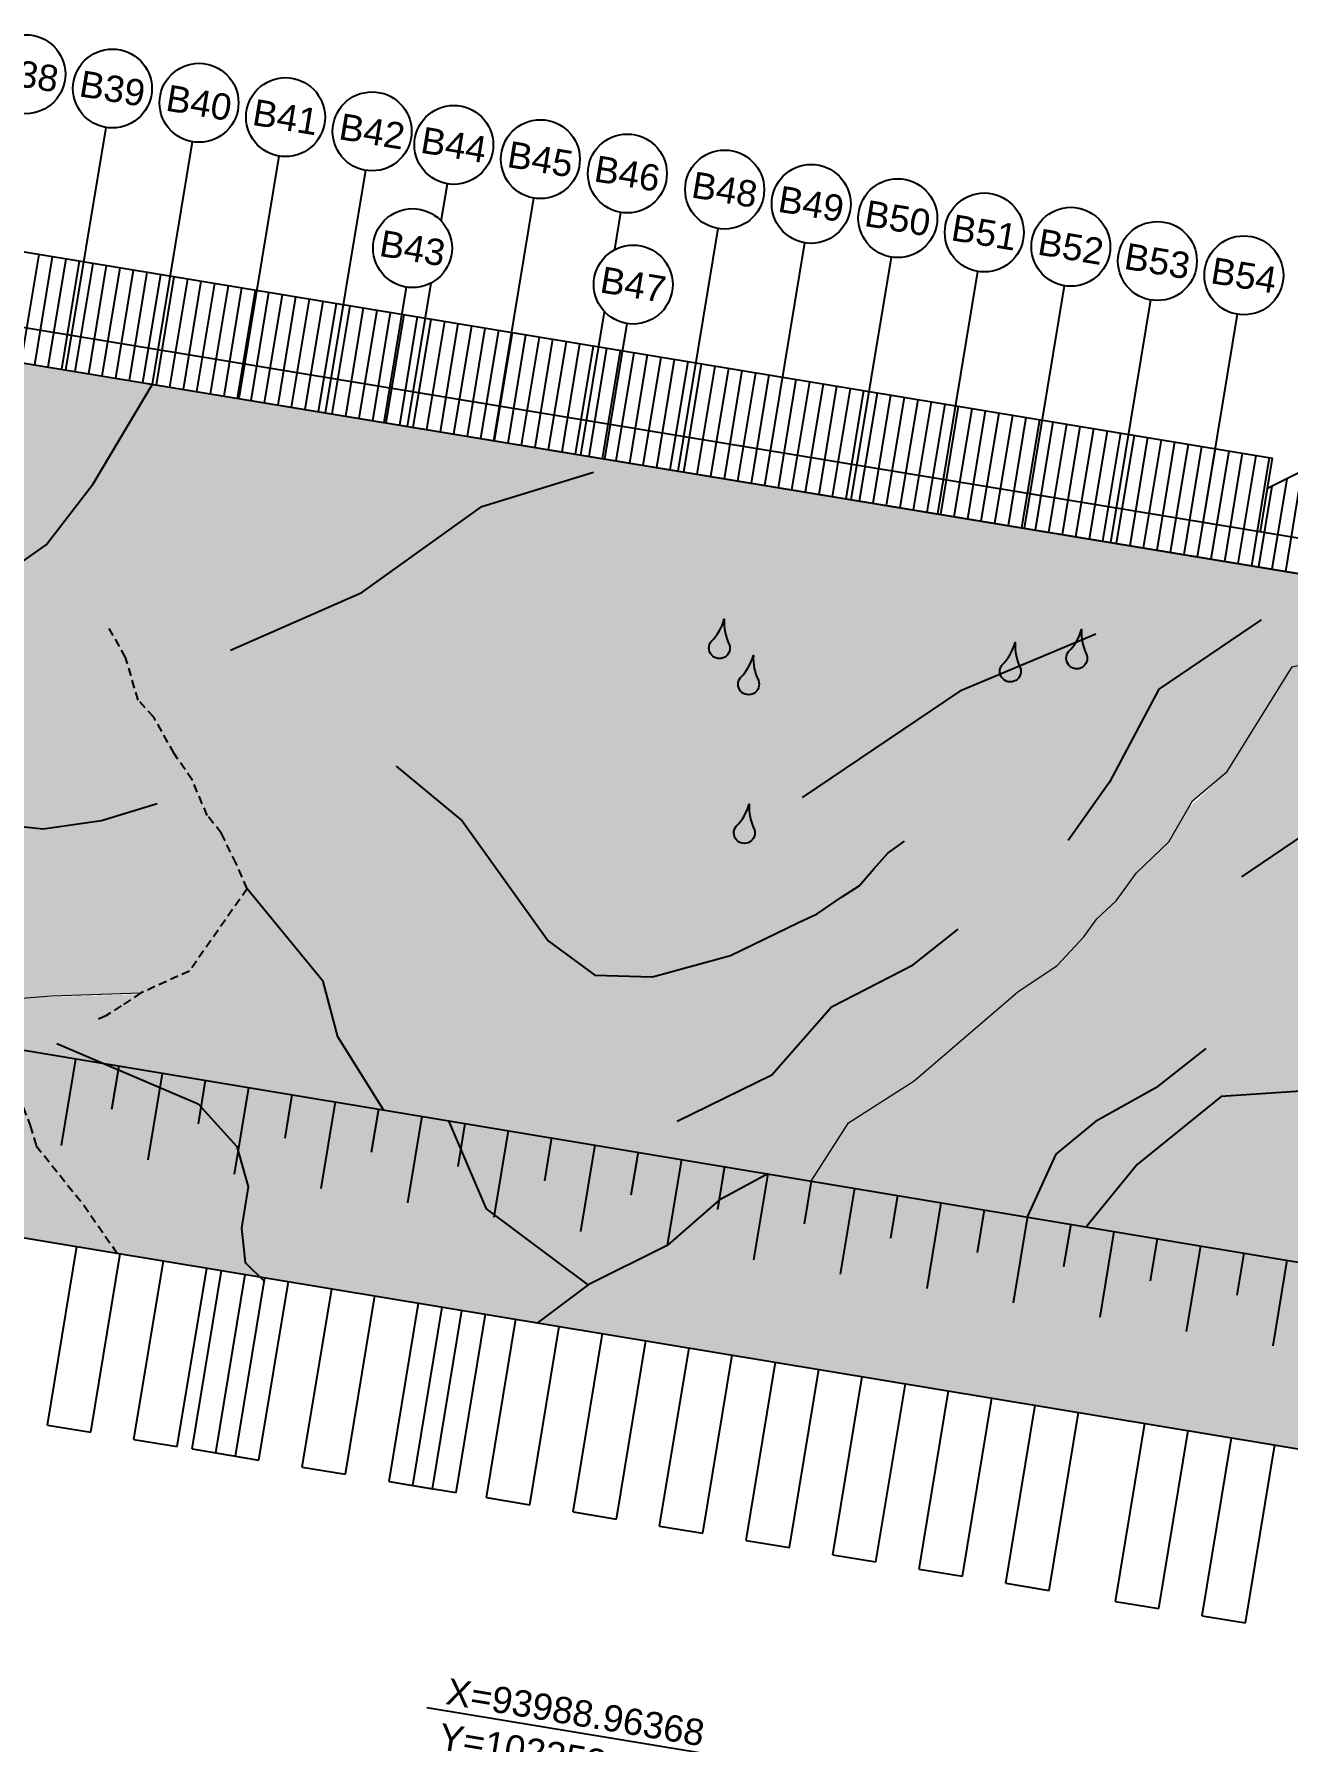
# Model space of a CAD drawing. Header units: metres. Extents: x 93017 to 94633, y 101979 to 102793.
# Drawn here: x 94203.99 to 94232.58, y 102320.47 to 102359.4 of the extents above; entities that cross this region are included whole.
import ezdxf
from ezdxf.enums import TextEntityAlignment as Align

# ---------------------------------------------------------------- set-up
doc = ezdxf.new("R2010")
doc.units = ezdxf.units.M
doc.header["$LTSCALE"] = 0.75
doc.header["$MEASUREMENT"] = 0
doc.linetypes.add('DASHED', pattern=[0.75, 0.5, -0.25])
doc.layers.add('contacts', color=2, linetype='Continuous', lineweight=20)
for name, color, linetype in [('monitoring', 5, 'Continuous'), ('OTM Hatch 0.15', 1, 'Continuous'), ('OTM Leaders', 2, 'Continuous'), ('OTM Line 0.15', 1, 'Continuous'), ('OTM Line 0.25', 2, 'Continuous'), ('OTM Line Rock 0.50', 3, 'ROCKIN'), ('OTM Solid 253', 253, 'Continuous'), ('OTM Text 0.25', 2, 'Continuous'), ('OTM Text 0.35', 3, 'Continuous'), ('ΚΑΤΑΣΚΕΥΗ', 7, 'Continuous')]:
    doc.layers.add(name, color=color, linetype=linetype)
doc.styles.add('ARIAL', font='ARIAL.TTF')
doc.styles.add('DIM', font='wgsimpl.shx', dxfattribs={"width": 0.85})
doc.linetypes.add('ROCKIN', pattern='A,0.0001,-0.2,[131,ltypeshp.shx,S=0.2,R=180,X=0.2,Y=0],-0.2,1,-0.1,[131,ltypeshp.shx,S=0.1,R=180,X=0.1,Y=0],-0.1,0.5,-0.05,[131,ltypeshp.shx,S=0.05,R=180,X=0.05,Y=0],-0.05,0.5', length=2.7001)
doc.dimstyles.new('Metro 1 to 100', dxfattribs={"dimtxt": 0.4, "dimasz": 0.3, "dimexe": 0, "dimexo": 0, "dimgap": 0.15, "dimtad": 1, "dimzin": 1, "dimdsep": 46, "dimtxsty": 'DIM', "dimcen": 0, "dimclrd": 256, "dimclre": 256, "dimclrt": 256, "dimadec": 0, "dimazin": 0, "dimtfac": 0.002556, "dimtmove": 2, "dimatfit": 0, "dimfxl": 0, "dimtolj": 1, "dimtzin": 0, "dimlwe": -1, "dimarcsym": 0})

# ---------------------------------------------------------------- blocks, each defined once
blk = doc.blocks.new('dripping')
at = {"layer": 'monitoring'}
blk.add_hatch(color=256, dxfattribs=at).paths.add_polyline_path([(330.403, 103.139, 1.732051), (330.922, 103.139, -0.12787), (330.663, 103.821, -0.12787)])
at = {"layer": 'monitoring', "flags": 128}
blk.add_lwpolyline([(330.403, 103.139, 0.12787), (330.663, 103.821, 0.12787), (330.922, 103.139, -1.732051)], format="xyb", close=True, dxfattribs=at)

msp = doc.modelspace()

# ---------------------------------------------------------------- hatches: boundary and pattern name
at = {"lineweight": -3, "true_color": 0xdebd9c}
msp.add_hatch(color=31, dxfattribs=at).paths.add_polyline_path([(94165.745, 102358.178), (94165.519, 102356.806), (94166.116, 102356.178), (94168.396, 102354.991), (94168.945, 102354.214), (94170.257, 102352.945), (94171.935, 102352.307), (94174.555, 102351.839), (94175.332, 102351.891), (94175.884, 102352.06), (94177.42, 102351.228), (94179.974, 102348.048), (94181.839, 102346.633), (94182.704, 102345.751), (94184.302, 102343.246), (94185.398, 102340.488), (94187.893, 102338.849), (94187.469, 102342.771), (94187.287, 102346.254), (94186.94, 102350.816), (94186.613, 102352.584), (94187.38, 102351.182), (94187.712, 102351.979), (94188.807, 102351.966), (94188.992, 102351.649), (94190.375, 102350.816), (94191.832, 102348.504), (94192.892, 102347.722), (94193.866, 102347.402), (94195.888, 102347.372), (94198.534, 102348.052), (94197.996, 102347.417), (94197.448, 102345.495), (94197.35, 102343.95), (94198.859, 102340.813), (94199.429, 102339.732), (94199.742, 102339.286), (94200.113, 102338.997), (94200.51, 102338.535), (94201.172, 102338.088), (94202.396, 102337.682), (94203.42, 102337.404), (94204.389, 102337.474), (94206.428, 102337.543), (94207.533, 102338.043), (94208.847, 102339.918), (94210.582, 102337.806), (94210.919, 102336.543), (94211.956, 102334.876), (94213.445, 102334.63), (94213.844, 102333.7), (94214.306, 102332.624), (94216.626, 102330.886), (94218.423, 102331.782), (94219.607, 102332.816), (94220.72, 102333.419), (94221.706, 102333.255), (94222.559, 102334.582), (94224.059, 102335.541), (94226.42, 102337.565), (94227.318, 102338.167), (94227.922, 102338.819), (94228.221, 102339.23), (94228.659, 102339.643), (94229.124, 102340.284), (94229.865, 102340.989), (94230.404, 102341.923), (94231.195, 102342.589), (94232.673, 102344.98), (94236.114, 102345.748), (94238.874, 102346.105), (94226.569, 102348.136), (94218.676, 102349.44), (94207.184, 102351.337), (94196.825, 102353.047), (94188.931, 102354.35), (94182.055, 102355.485), (94175.118, 102356.63), (94171.172, 102357.282)])
at = {"lineweight": -3}
msp.add_hatch(color=43, dxfattribs=at).paths.add_polyline_path([(94250.887, 102344.122), (94244.68, 102345.09), (94242.992, 102345.301), (94240.867, 102345.422), (94239.892, 102345.457), (94236.837, 102345.842), (94236.114, 102345.748), (94232.673, 102344.98), (94231.195, 102342.589), (94230.304, 102341.751), (94229.865, 102340.989), (94229.124, 102340.284), (94228.221, 102339.23), (94227.318, 102338.167), (94226.42, 102337.565), (94224.059, 102335.541), (94222.559, 102334.582), (94221.706, 102333.255), (94220.72, 102333.419), (94219.607, 102332.816), (94218.423, 102331.782), (94216.626, 102330.886), (94214.306, 102332.624), (94213.445, 102334.63), (94211.956, 102334.876), (94210.919, 102336.543), (94210.581, 102337.807), (94208.847, 102339.918), (94207.533, 102338.043), (94206.36, 102337.513), (94203.879, 102337.437), (94202.396, 102337.682), (94200.51, 102338.535), (94199.528, 102339.591), (94198.756, 102341.277), (94197.35, 102343.95), (94197.448, 102345.495), (94197.821, 102346.806), (94197.975, 102347.344), (94198.534, 102348.052), (94195.888, 102347.372), (94193.866, 102347.402), (94192.892, 102347.722), (94191.832, 102348.504), (94190.375, 102350.816), (94188.992, 102351.649), (94188.807, 102351.966), (94187.712, 102351.979), (94187.38, 102351.182), (94187.929, 102349.47), (94188.764, 102348.367), (94188.978, 102347.409), (94189.561, 102345.882), (94191.059, 102342.678), (94191.995, 102341.469), (94192.78, 102340.826), (94193.714, 102340.062), (94194.503, 102338.985), (94194.797, 102337.717), (94195.786, 102337.546), (94196.541, 102336.464), (94197.025, 102335.901), (94197.783, 102334.292), (94198.036, 102332.909), (94201.513, 102332.333), (94205.46, 102331.68), (94207.433, 102331.353), (94211.269, 102330.717), (94215.471, 102330.022), (94221.39, 102329.041), (94227.309, 102328.061), (94244.028, 102325.29), (94245.954, 102330.472), (94247.323, 102332.662), (94248.379, 102334.145), (94248.983, 102335.352), (94249.543, 102335.98)])
at = {"layer": 'OTM Solid 253', "ltscale": 0.05}
h = msp.add_hatch(dxfattribs=at)
h.set_pattern_fill('LINE', color=256, scale=2.5, angle=90, style=0)
h.set_pattern_definition([(80.62593, (93978.11354, 102269.91667), (-0.30832687, 0.05089984), [])])
h.paths.add_polyline_path([(94231.823, 102347.269), (94232.116, 102349.045), (94240.509, 102353.234), (94252.224, 102351.3), (94251.947, 102349.623), (94251.75, 102349.655), (94251.587, 102348.669), (94240.813, 102350.447), (94240.063, 102345.909)])

# ---------------------------------------------------------------- linework, layer by layer
at = {"color": 1, "lineweight": -3}
for points in [[(94211.956, 102334.876), (94210.919, 102336.543), (94210.581, 102337.807), (94208.847, 102339.918)], [(94216.626, 102330.886), (94214.306, 102332.624), (94213.445, 102334.63)], [(94220.72, 102333.419), (94219.607, 102332.816), (94218.423, 102331.782), (94216.626, 102330.886), (94215.471, 102330.022)]]:
    msp.add_lwpolyline(points, dxfattribs=at)
at = {"layer": 'contacts', "flags": 128}
for points in [[(94221.706, 102333.255), (94222.559, 102334.582), (94224.059, 102335.541), (94226.42, 102337.565), (94227.318, 102338.167), (94227.922, 102338.819), (94228.221, 102339.23), (94228.659, 102339.643), (94229.124, 102340.284), (94229.865, 102340.989), (94230.404, 102341.923), (94231.195, 102342.589), (94232.673, 102344.98), (94236.114, 102345.748), (94238.874, 102346.105)], [(94200.51, 102338.535), (94201.172, 102338.088), (94202.396, 102337.682), (94203.42, 102337.404), (94204.389, 102337.474), (94206.428, 102337.543)]]:
    msp.add_lwpolyline(points, dxfattribs=at)
at = {"layer": 'OTM Hatch 0.15'}
for p, q in [((94204.935, 102336.035), (94204.61, 102334.062)), ((94205.922, 102335.872), (94205.759, 102334.886)), ((94206.909, 102335.709), (94206.583, 102333.736)), ((94207.895, 102335.547), (94207.732, 102334.56)), ((94208.882, 102335.384), (94208.556, 102333.41)), ((94209.869, 102335.221), (94209.706, 102334.234)), ((94210.855, 102335.058), (94210.529, 102333.085)), ((94211.842, 102334.895), (94211.679, 102333.908)), ((94212.828, 102334.732), (94212.503, 102332.759)), ((94213.815, 102334.569), (94213.652, 102333.583)), ((94214.802, 102334.406), (94214.476, 102332.433)), ((94215.788, 102334.244), (94215.626, 102333.257)), ((94216.775, 102334.081), (94216.449, 102332.107)), ((94217.762, 102333.918), (94217.599, 102332.931)), ((94218.748, 102333.755), (94218.423, 102331.782)), ((94219.735, 102333.592), (94219.572, 102332.605)), ((94220.72, 102333.419), (94220.396, 102331.456)), ((94221.706, 102333.255), (94221.545, 102332.28)), ((94222.693, 102333.09), (94222.369, 102331.13)), ((94223.679, 102332.926), (94223.519, 102331.954)), ((94224.666, 102332.762), (94224.342, 102330.804)), ((94225.652, 102332.598), (94225.492, 102331.628)), ((94226.642, 102332.452), (94226.316, 102330.479)), ((94227.625, 102332.27), (94227.465, 102331.302)), ((94228.611, 102332.106), (94228.289, 102330.153)), ((94229.598, 102331.942), (94229.439, 102330.977)), ((94230.584, 102331.778), (94230.262, 102329.827)), ((94231.571, 102331.614), (94231.412, 102330.651)), ((94232.557, 102331.45), (94232.236, 102329.501))]:
    msp.add_line(p, q, dxfattribs=at)
at = {"layer": 'OTM Line 0.15', "ltscale": 0.1}
for p, q in [((94204.718, 102351.744), (94205.631, 102357.274)), ((94206.691, 102351.418), (94207.604, 102356.948)), ((94208.664, 102351.092), (94209.577, 102356.622)), ((94210.638, 102350.767), (94211.551, 102356.297)), ((94213.274, 102355.141), (94213.414, 102355.989)), ((94214.474, 102350.133), (94215.387, 102355.663)), ((94217.23, 102354.488), (94217.37, 102355.336)), ((94218.676, 102349.44), (94219.589, 102354.97)), ((94220.649, 102349.114), (94221.562, 102354.644)), ((94222.623, 102348.788), (94223.536, 102354.318)), ((94224.596, 102348.462), (94225.509, 102353.992)), ((94212.473, 102353.635), (94211.963, 102350.548)), ((94212.501, 102350.459), (94213.041, 102353.727)), ((94226.569, 102348.136), (94227.482, 102353.666)), ((94228.543, 102347.811), (94229.456, 102353.341)), ((94216.457, 102349.806), (94216.997, 102353.074)), ((94217.505, 102352.804), (94216.995, 102349.717)), ((94230.516, 102347.485), (94231.429, 102353.015))]:
    msp.add_line(p, q, dxfattribs=at)
for centre in [(94203.804, 102358.488), (94205.777, 102358.162), (94207.751, 102357.836), (94209.724, 102357.51), (94211.697, 102357.185), (94213.561, 102356.877), (94215.534, 102356.551), (94217.517, 102356.224), (94219.736, 102355.857), (94221.709, 102355.532), (94223.682, 102355.206), (94225.656, 102354.88), (94212.62, 102354.523), (94227.629, 102354.554), (94229.602, 102354.229), (94231.575, 102353.903), (94217.651, 102353.692)]:
    msp.add_circle(centre, 0.9, dxfattribs=at)
at = {"layer": 'OTM Line 0.25', "ltscale": 0.05}
for p, q in [((94146.658, 102363.862), (94232.23, 102349.736)), ((94164.889, 102359.13), (94240.194, 102346.698)), ((94164.759, 102358.34), (94240.063, 102345.909)), ((94240.509, 102353.234), (94232.116, 102349.045)), ((94232.116, 102349.045), (94232.23, 102349.736)), ((94231.953, 102348.059), (94232.116, 102349.045)), ((94204.294, 102327.692), (94205.281, 102327.529)), ((94206.268, 102327.366), (94207.254, 102327.203)), ((94212.625, 102326.316), (94213.612, 102326.153)), ((94214.306, 102326.039), (94215.293, 102325.876)), ((94216.28, 102325.713), (94217.266, 102325.55)), ((94218.253, 102325.387), (94219.24, 102325.224)), ((94220.226, 102325.061), (94221.213, 102324.899)), ((94222.199, 102324.736), (94223.186, 102324.573)), ((94224.173, 102324.41), (94225.159, 102324.247)), ((94226.146, 102324.084), (94227.133, 102323.921)), ((94228.649, 102323.671), (94229.636, 102323.508)), ((94230.623, 102323.345), (94231.609, 102323.182))]:
    msp.add_line(p, q, dxfattribs=at)
at = {"layer": 'OTM Line 0.25'}
for p, q in [((94204.294, 102327.692), (94204.966, 102331.761)), ((94205.281, 102327.529), (94205.953, 102331.598)), ((94206.268, 102327.366), (94206.939, 102331.434)), ((94207.254, 102327.203), (94207.926, 102331.271)), ((94207.593, 102327.147), (94208.265, 102331.215)), ((94208.131, 102327.058), (94208.803, 102331.126)), ((94208.58, 102326.984), (94209.252, 102331.052)), ((94209.118, 102326.895), (94209.789, 102330.963)), ((94210.104, 102326.732), (94210.776, 102330.799)), ((94211.091, 102326.57), (94211.762, 102330.636)), ((94212.088, 102326.405), (94212.759, 102330.471)), ((94212.625, 102326.316), (94213.296, 102330.382)), ((94213.074, 102326.242), (94213.745, 102330.307)), ((94213.612, 102326.153), (94214.283, 102330.218)), ((94214.306, 102326.039), (94214.977, 102330.103)), ((94215.293, 102325.876), (94215.964, 102329.94)), ((94216.28, 102325.713), (94216.95, 102329.776)), ((94217.266, 102325.55), (94217.937, 102329.613)), ((94218.253, 102325.387), (94218.924, 102329.45)), ((94219.24, 102325.224), (94219.91, 102329.286)), ((94220.226, 102325.061), (94220.897, 102329.123)), ((94221.213, 102324.899), (94221.883, 102328.96)), ((94222.199, 102324.736), (94222.87, 102328.796)), ((94223.186, 102324.573), (94223.856, 102328.633)), ((94224.173, 102324.41), (94224.843, 102328.469)), ((94225.159, 102324.247), (94225.829, 102328.306)), ((94226.146, 102324.084), (94226.816, 102328.143)), ((94227.133, 102323.921), (94227.803, 102327.979)), ((94228.649, 102323.671), (94229.319, 102327.728)), ((94229.636, 102323.508), (94230.305, 102327.565)), ((94207.593, 102327.147), (94208.58, 102326.984)), ((94208.131, 102327.058), (94209.118, 102326.895)), ((94230.623, 102323.345), (94231.292, 102327.401)), ((94231.609, 102323.182), (94232.279, 102327.238)), ((94210.104, 102326.732), (94211.091, 102326.57)), ((94212.088, 102326.405), (94213.074, 102326.242))]:
    msp.add_line(p, q, dxfattribs=at)
at = {"layer": 'OTM Line Rock 0.50', "color": 1}
for p, q in [((94126.17, 102344.811), (94247.679, 102324.687)), ((94172.608, 102341.422), (94248.361, 102328.821))]:
    msp.add_line(p, q, dxfattribs=at)
at = {"layer": 'OTM Solid 253', "ltscale": 0.05}
for p, q in [((94203.696, 102351.913), (94204.103, 102354.379)), ((94204.004, 102351.862), (94204.411, 102354.328)), ((94204.313, 102351.811), (94204.72, 102354.277)), ((94204.621, 102351.76), (94205.028, 102354.226)), ((94204.929, 102351.709), (94205.336, 102354.176)), ((94205.238, 102351.658), (94205.645, 102354.125)), ((94205.546, 102351.607), (94205.953, 102354.074)), ((94205.854, 102351.556), (94206.261, 102354.023)), ((94206.163, 102351.505), (94206.57, 102353.972)), ((94206.471, 102351.454), (94206.878, 102353.921)), ((94206.779, 102351.404), (94207.186, 102353.87)), ((94207.088, 102351.353), (94207.495, 102353.819)), ((94207.396, 102351.302), (94207.803, 102353.768)), ((94207.704, 102351.251), (94208.111, 102353.717)), ((94208.012, 102351.2), (94208.42, 102353.667)), ((94208.321, 102351.149), (94208.728, 102353.616)), ((94208.629, 102351.098), (94209.036, 102353.565)), ((94208.937, 102351.047), (94209.345, 102353.514)), ((94209.246, 102350.996), (94209.653, 102353.463)), ((94209.554, 102350.945), (94209.961, 102353.412)), ((94209.862, 102350.895), (94210.27, 102353.361)), ((94210.171, 102350.844), (94210.578, 102353.31)), ((94210.479, 102350.793), (94210.886, 102353.259)), ((94210.787, 102350.742), (94211.195, 102353.208)), ((94211.096, 102350.691), (94211.503, 102353.158)), ((94211.404, 102350.64), (94211.811, 102353.107)), ((94211.712, 102350.589), (94212.12, 102353.056)), ((94212.021, 102350.538), (94212.428, 102353.005)), ((94212.329, 102350.487), (94212.736, 102352.954)), ((94212.637, 102350.436), (94213.045, 102352.903)), ((94212.946, 102350.386), (94213.353, 102352.852)), ((94213.254, 102350.335), (94213.661, 102352.801)), ((94213.562, 102350.284), (94213.97, 102352.75)), ((94213.871, 102350.233), (94214.278, 102352.699)), ((94214.179, 102350.182), (94214.586, 102352.649)), ((94214.487, 102350.131), (94214.895, 102352.598)), ((94214.796, 102350.08), (94215.203, 102352.547)), ((94215.104, 102350.029), (94215.511, 102352.496)), ((94215.412, 102349.978), (94215.82, 102352.445)), ((94215.721, 102349.927), (94216.128, 102352.394)), ((94216.029, 102349.877), (94216.436, 102352.343)), ((94216.337, 102349.826), (94216.745, 102352.292)), ((94216.646, 102349.775), (94217.053, 102352.241)), ((94216.954, 102349.724), (94217.361, 102352.19)), ((94217.262, 102349.673), (94217.67, 102352.14)), ((94217.571, 102349.622), (94217.978, 102352.089)), ((94217.879, 102349.571), (94218.286, 102352.038)), ((94218.187, 102349.52), (94218.594, 102351.987)), ((94218.496, 102349.469), (94218.903, 102351.936)), ((94218.804, 102349.418), (94219.211, 102351.885)), ((94219.112, 102349.368), (94219.519, 102351.834)), ((94219.421, 102349.317), (94219.828, 102351.783)), ((94219.729, 102349.266), (94220.136, 102351.732)), ((94220.037, 102349.215), (94220.444, 102351.681)), ((94220.346, 102349.164), (94220.753, 102351.631)), ((94220.962, 102349.062), (94221.369, 102351.529)), ((94221.271, 102349.011), (94221.678, 102351.478)), ((94221.579, 102348.96), (94221.986, 102351.427)), ((94221.887, 102348.909), (94222.294, 102351.376)), ((94222.196, 102348.859), (94222.603, 102351.325)), ((94222.504, 102348.808), (94222.911, 102351.274)), ((94222.812, 102348.757), (94223.219, 102351.223)), ((94223.121, 102348.706), (94223.528, 102351.172)), ((94223.429, 102348.655), (94223.836, 102351.122)), ((94223.737, 102348.604), (94224.144, 102351.071)), ((94224.045, 102348.553), (94224.453, 102351.02)), ((94224.354, 102348.502), (94224.761, 102350.969)), ((94224.662, 102348.451), (94225.069, 102350.918)), ((94224.97, 102348.4), (94225.378, 102350.867)), ((94225.279, 102348.35), (94225.686, 102350.816)), ((94225.587, 102348.299), (94225.994, 102350.765)), ((94225.895, 102348.248), (94226.303, 102350.714)), ((94226.204, 102348.197), (94226.611, 102350.663)), ((94226.512, 102348.146), (94226.919, 102350.613)), ((94226.82, 102348.095), (94227.228, 102350.562)), ((94227.129, 102348.044), (94227.536, 102350.511)), ((94227.437, 102347.993), (94227.844, 102350.46)), ((94227.745, 102347.942), (94228.153, 102350.409)), ((94228.054, 102347.891), (94228.461, 102350.358)), ((94228.362, 102347.841), (94228.769, 102350.307)), ((94228.67, 102347.79), (94229.078, 102350.256)), ((94228.979, 102347.739), (94229.386, 102350.205)), ((94229.287, 102347.688), (94229.694, 102350.154)), ((94229.595, 102347.637), (94230.003, 102350.104)), ((94229.904, 102347.586), (94230.311, 102350.053)), ((94220.654, 102349.113), (94220.784, 102349.902)), ((94230.212, 102347.535), (94230.619, 102350.002)), ((94230.52, 102347.484), (94230.928, 102349.951)), ((94230.829, 102347.433), (94231.236, 102349.9)), ((94231.137, 102347.382), (94231.544, 102349.849)), ((94231.445, 102347.332), (94231.853, 102349.798)), ((94231.754, 102347.281), (94232.161, 102349.747))]:
    msp.add_line(p, q, dxfattribs=at)
at = {"layer": 'OTM Text 0.25', "color": 1, "linetype": 'DASHED', "ltscale": 0.5}
for p, q in [((94208.847, 102339.918), (94207.533, 102338.043)), ((94207.533, 102338.043), (94206.428, 102337.543))]:
    msp.add_line(p, q, dxfattribs=at)
at = {"layer": 'OTM Text 0.25', "color": 8, "linetype": 'Continuous', "ltscale": 0.5}
for points in [[(94200.919, 102346.393), (94202.706, 102346.668), (94204.268, 102347.759), (94205.337, 102349.151), (94206.691, 102351.418)], [(94208.468, 102345.355), (94211.465, 102346.67), (94214.202, 102348.632), (94216.746, 102349.419)], [(94231.969, 102346.049), (94229.632, 102344.472), (94228.513, 102342.351), (94227.565, 102341.018)], [(94228.197, 102345.719), (94225.099, 102344.42), (94221.502, 102341.997)], [(94244.541, 102343.806), (94241.313, 102343.4), (94238.621, 102343.141), (94236.807, 102342.199), (94235.562, 102341.975), (94233.641, 102341.63), (94231.523, 102340.189)], [(94212.248, 102342.71), (94213.751, 102341.467), (94214.732, 102340.098), (94215.712, 102338.729), (94216.779, 102337.95), (94218.088, 102337.914), (94219.868, 102338.394), (94221.422, 102339.147)], [(94203.275, 102341.383), (94204.195, 102341.284), (94205.528, 102341.472), (94206.8, 102341.865)], [(94221.422, 102339.147), (94221.847, 102339.345), (94222.399, 102339.728), (94222.801, 102339.987), (94223.136, 102340.37), (94223.456, 102340.728), (94223.838, 102341.002)], [(94218.655, 102334.623), (94220.81, 102335.679), (94222.172, 102337.228), (94224.033, 102338.186), (94225.06, 102338.996)], [(94204.508, 102336.391), (94207.733, 102335.012), (94208.612, 102334.043), (94208.872, 102333.123), (94208.717, 102332.182), (94208.802, 102331.399), (94209.239, 102330.974)], [(94230.704, 102336.273), (94229.566, 102335.378), (94228.188, 102334.616), (94227.285, 102333.867), (94226.642, 102332.452)], [(94244.16, 102336.042), (94240.278, 102335.787), (94237.204, 102335.585), (94233.105, 102335.316), (94231.056, 102335.182), (94229.143, 102333.635), (94227.997, 102332.228)]]:
    msp.add_lwpolyline(points, dxfattribs=at)
at = {"layer": 'OTM Text 0.25', "color": 1, "linetype": 'DASHED', "ltscale": 0.5}
for points in [[(94208.847, 102339.918), (94208.598, 102340.495), (94208.262, 102341.18), (94207.94, 102341.592), (94207.593, 102342.398), (94207.184, 102343.005), (94206.721, 102343.83), (94206.365, 102344.218), (94206.077, 102345.194), (94205.706, 102345.855)], [(94200.479, 102338.583), (94200.479, 102338.583), (94200.479, 102338.583), (94200.916, 102337.926), (94201.471, 102337.344), (94202.692, 102336.405), (94203.432, 102335.736), (94203.902, 102334.521), (94204.037, 102334.061), (94205.122, 102332.706), (94205.881, 102331.61)], [(94206.428, 102337.543), (94205.975, 102337.247), (94205.628, 102337.019), (94205.394, 102336.918)]]:
    msp.add_lwpolyline(points, dxfattribs=at)
at = {"layer": 'ΚΑΤΑΣΚΕΥΗ', "ltscale": 0.05}
msp.add_line((94164.759, 102358.34), (94233.019, 102347.072), dxfattribs=at)

# ---------------------------------------------------------------- block references
at = {"layer": 'OTM Text 0.25', "color": 1, "xscale": 0.8000000000003373, "yscale": 0.7999999999992724, "zscale": 0.8, "rotation": 350.6259288741513}
for p in [(93945.199, 102307.201), (93953.346, 102306.967), (93951.832, 102306.668), (93945.864, 102306.375), (93945.768, 102302.986)]:
    msp.add_blockref('dripping', p, dxfattribs=at)

# ---------------------------------------------------------------- texts
at = {"layer": 'OTM Text 0.25', "style": 'ARIAL'}
for s, p in [('X=93988.96368   ', (94213.354, 102321.335)), ('Y=102353.18129 ', (94213.184, 102320.308))]:
    msp.add_text(s, height=0.6, rotation=350.6259, dxfattribs=at).set_placement(p)
at = {"layer": 'OTM Text 0.35', "color": 2, "style": 'ARIAL'}
for s, p in [('B38', (94203.804, 102358.488)), ('B39', (94205.777, 102358.162)), ('B40', (94207.751, 102357.836)), ('B41', (94209.724, 102357.51)), ('B42', (94211.697, 102357.185)), ('B44', (94213.561, 102356.877)), ('B45', (94215.534, 102356.551)), ('B46', (94217.517, 102356.224)), ('B48', (94219.736, 102355.857)), ('B49', (94221.709, 102355.532)), ('B50', (94223.682, 102355.206)), ('B51', (94225.656, 102354.88)), ('B43', (94212.62, 102354.523)), ('B52', (94227.629, 102354.554)), ('B53', (94229.602, 102354.229)), ('B54', (94231.575, 102353.903)), ('B47', (94217.651, 102353.692))]:
    msp.add_text(s, height=0.6, rotation=350.6259, dxfattribs=at).set_placement(p, align=Align.MIDDLE_CENTER)

# ---------------------------------------------------------------- leaders
at = {"layer": 'OTM Leaders', "lineweight": 0}
msp.add_leader([(94222.121, 102314.691), (94220.674, 102319.972), (94212.945, 102321.248)], dimstyle='Metro 1 to 100', override={"dimasz": 0.15, "dimldrblk": 'Dot'}, dxfattribs=at)

doc.saveas('drawing.dxf')
